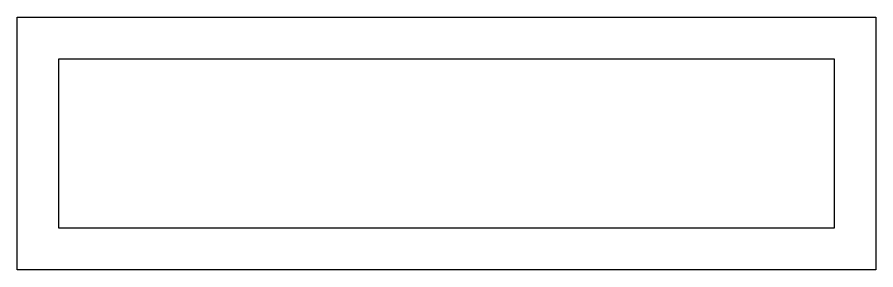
# Model space of a CAD drawing. Header units: metres. Extents: x -681087 to 1033303, y 74272 to 2630761.
# Drawn here: x -86563 to -78303, y 2272369 to 2274799 of the extents above; entities that cross this region are included whole.
import ezdxf

# ---------------------------------------------------------------- set-up
doc = ezdxf.new("R2010")
doc.units = ezdxf.units.M
doc.layers.add('SKELETON_CLEAN', color=7, linetype='Continuous')
doc.layers.add('SKELETON_ORIGINAL', color=8, linetype='Continuous')

msp = doc.modelspace()

# ---------------------------------------------------------------- linework, layer by layer
at = {"layer": 'SKELETON_CLEAN'}
for p, q in [((-86562.7, 2272369.3), (-86562.7, 2274799.3)), ((-86562.7, 2274799.3), (-78302.7, 2274799.3)), ((-78302.7, 2274799.3), (-78302.7, 2272369.3)), ((-86162.7, 2272769.3), (-86162.7, 2274399.3)), ((-86162.7, 2274399.3), (-78702.7, 2274399.3)), ((-78702.7, 2274399.3), (-78702.7, 2272769.3)), ((-78702.7, 2272769.3), (-86162.7, 2272769.3)), ((-78302.7, 2272369.3), (-86562.7, 2272369.3))]:
    msp.add_line(p, q, dxfattribs=at)
at = {"layer": 'SKELETON_ORIGINAL'}
for p, q in [((-86562.7, 2272369.3), (-86562.7, 2274799.3)), ((-86562.7, 2274799.3), (-78302.7, 2274799.3)), ((-86562.7, 2274799.3), (-78302.7, 2274799.3)), ((-86562.7, 2272369.3), (-86562.7, 2274799.3)), ((-78302.7, 2274799.3), (-78302.7, 2272369.3)), ((-78302.7, 2274799.3), (-78302.7, 2272369.3)), ((-86162.7, 2272769.3), (-86162.7, 2274399.3)), ((-86162.7, 2274399.3), (-78702.7, 2274399.3)), ((-86162.7, 2274399.3), (-78702.7, 2274399.3)), ((-86162.7, 2272769.3), (-86162.7, 2274399.3)), ((-78702.7, 2274399.3), (-78702.7, 2272769.3)), ((-78702.7, 2274399.3), (-78702.7, 2272769.3)), ((-78702.7, 2272769.3), (-86162.7, 2272769.3)), ((-78702.7, 2272769.3), (-86162.7, 2272769.3)), ((-78302.7, 2272369.3), (-86562.7, 2272369.3)), ((-78302.7, 2272369.3), (-86562.7, 2272369.3))]:
    msp.add_line(p, q, dxfattribs=at)

doc.saveas('drawing.dxf')
